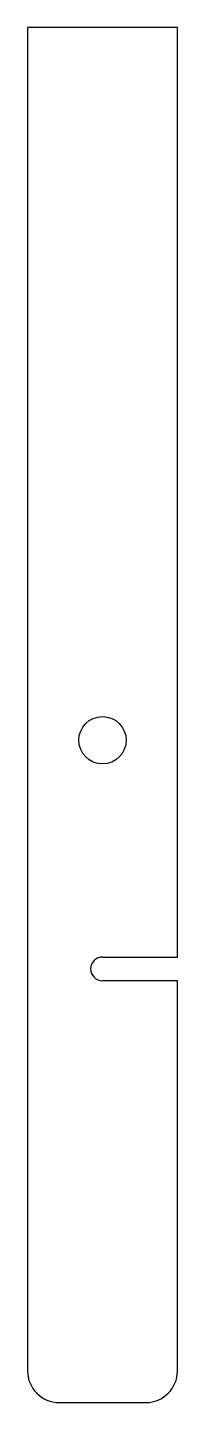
# Model space of a CAD drawing. Header units: millimetres. Extents: x -307.5 to -298, y -84 to 3.2.
import ezdxf

# ---------------------------------------------------------------- set-up
doc = ezdxf.new("R2010")
doc.units = ezdxf.units.MM
doc.layers.get('0').update_dxf_attribs({"linetype": 'CONTINUOUS'})

msp = doc.modelspace()

# ---------------------------------------------------------------- linework, layer by layer
for p, q in [((-298, 3.2), (-307.5, 3.2)), ((-307.5, 3.2), (-307.5, -82)), ((-298, -55.75), (-298, 3.2)), ((-302.75, -55.75), (-298, -55.75)), ((-298, -57.25), (-302.75, -57.25)), ((-298, -82), (-298, -57.25)), ((-305.5, -84), (-300, -84))]:
    msp.add_line(p, q)
msp.add_circle((-302.75, -42), 1.5)
for centre, radius, start, end in [((-302.75, -56.5), 0.75, 90, 270), ((-305.5, -82), 2, 180, 270), ((-300, -82), 2, -90, 0)]:
    msp.add_arc(centre, radius, start, end)

doc.saveas('drawing.dxf')
